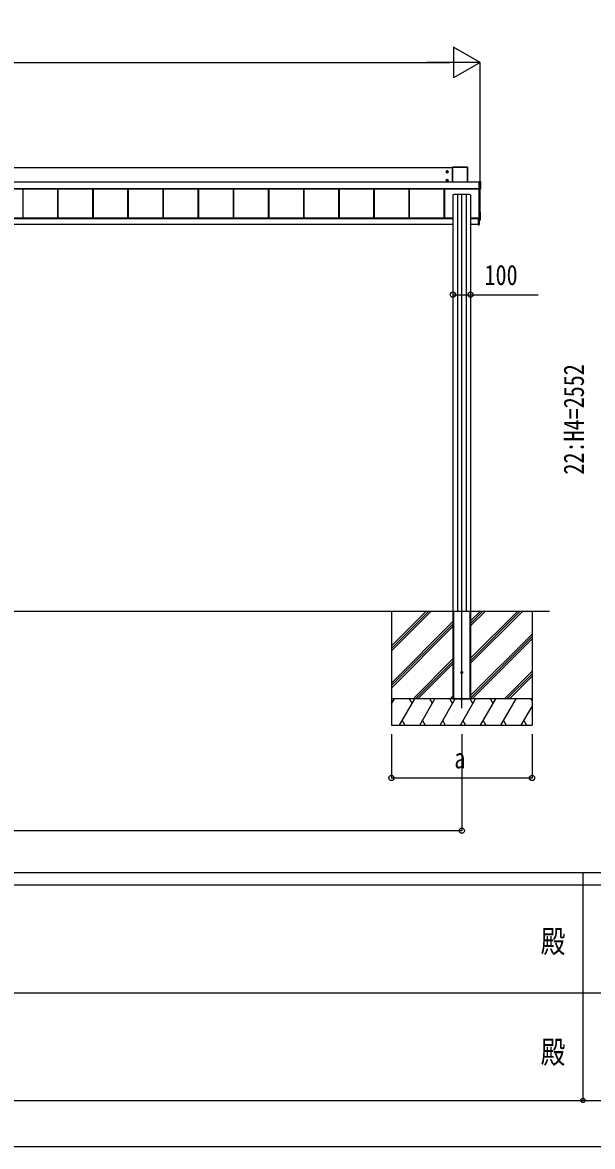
# Model space of a CAD drawing. Units: millimetres, scale not verified. Extents: x -14718 to 14718, y -10395 to 10395.
# Drawn here: x -3208 to 37, y -10395 to -3998 of the extents above; entities that cross this region are included whole.
import ezdxf
from ezdxf.enums import TextEntityAlignment as Align

# ---------------------------------------------------------------- set-up
doc = ezdxf.new("R2010")
doc.units = ezdxf.units.MM
doc.header["$LTSCALE"] = 50
doc.header["$PDMODE"] = 32
doc.header["$PDSIZE"] = 25
for name, color, linetype in [('0-3_YKK_12', 2, 'Continuous'), ('0-4_YKK_A1', 4, 'Continuous'), ('0-5_YKK_D', 6, 'Continuous'), ('0-6_YKK_ZWAK', 7, 'Continuous')]:
    doc.layers.add(name, color=color, linetype=linetype)
doc.styles.add('ＭＳ ゴシック', font='')
doc.styles.get('ＭＳ ゴシック').set_extended_font_data('MS Gothic')

msp = doc.modelspace()

# ---------------------------------------------------------------- linework, layer by layer
at = {"layer": '0-3_YKK_12'}
msp.add_line((-707.43, -7900), (-707.43, -4974.3), dxfattribs=at)
at = {"layer": '0-4_YKK_A1'}
for p, q in [((-760.43, -4826.37), (-6454.43, -4826.37)), ((-797.68, -4848.11), (-783.18, -4848.11)), ((-792.71, -4847.35), (-793.43, -4847.35)), ((-790.43, -4855.36), (-790.43, -4840.86)), ((-788.15, -4848.87), (-787.43, -4848.87)), ((-760.43, -4822.65), (-760.43, -4904.81)), ((-760.09, -4822.79), (-760.43, -4822.65)), ((-760.09, -4904.81), (-760.09, -4822.79)), ((-674.93, -4822.15), (-759.93, -4822.15)), ((-759.93, -4822.15), (-759.59, -4822.29)), ((-759.59, -4822.29), (-759.59, -4822.78)), ((-759.59, -4822.29), (-675.27, -4822.29)), ((-759.59, -4822.78), (-759.59, -4904.81)), ((-675.27, -4822.78), (-759.59, -4822.78)), ((-675.27, -4822.29), (-674.93, -4822.15)), ((-675.27, -4822.29), (-675.27, -4822.78)), ((-675.27, -4904.81), (-675.27, -4822.78)), ((-674.43, -4822.65), (-674.77, -4822.79)), ((-674.77, -4822.79), (-674.77, -4904.81)), ((-674.43, -4904.81), (-674.43, -4822.65)), ((-6499.93, -4904.81), (-608.93, -4904.81)), ((-6499.93, -4905.29), (-608.93, -4905.29)), ((-797.68, -4898.08), (-783.18, -4898.08)), ((-792.71, -4897.32), (-793.43, -4897.32)), ((-790.43, -4905.33), (-790.43, -4890.83)), ((-788.15, -4898.84), (-787.43, -4898.84)), ((-607.73, -4903.58), (-608.93, -4903.58)), ((-608.93, -4903.73), (-608.93, -4903.58)), ((-608.93, -4903.58), (-608.93, -4903.58)), ((-607.73, -4903.58), (-608.93, -4903.58)), ((-608.93, -4904.21), (-608.93, -4903.73)), ((-601.89, -4904.21), (-608.93, -4904.21)), ((-607.73, -4903.58), (-607.73, -4903.58)), ((-607.13, -4903.57), (-607.18, -4903.57)), ((-607.13, -4903.53), (-601.43, -4903.53)), ((-607.13, -4903.53), (-607.13, -4903.57)), ((-601.89, -4903.73), (-601.43, -4903.53)), ((-601.89, -4945.27), (-601.89, -4904.21)), ((-600.93, -4904.03), (-601.39, -4904.23)), ((-601.39, -4904.23), (-601.39, -4945.29)), ((-600.93, -4904.03), (-600.93, -4946.01)), ((-6499.93, -4944.26), (-608.93, -4944.26)), ((-6499.93, -4944.78), (-608.93, -4944.78)), ((-608.93, -4944.92), (-6499.93, -4944.92)), ((-3206.33, -4944.92), (-3206.33, -5111.15)), ((-3205.93, -4944.92), (-3205.93, -5111.15)), ((-3008.93, -4944.92), (-3008.93, -5111.15)), ((-3006.33, -4944.92), (-3006.33, -5111.15)), ((-3005.93, -4944.92), (-3005.93, -5111.15)), ((-2808.93, -4944.92), (-2808.93, -5111.15)), ((-2806.33, -4944.92), (-2806.33, -5111.15)), ((-2805.93, -4944.92), (-2805.93, -5111.15)), ((-2608.93, -4944.92), (-2608.93, -5111.15)), ((-2606.33, -4944.92), (-2606.33, -5111.15)), ((-2605.93, -4944.92), (-2605.93, -5111.15)), ((-2408.93, -4944.92), (-2408.93, -5111.15)), ((-2406.33, -4944.92), (-2406.33, -5111.15)), ((-2405.93, -4944.92), (-2405.93, -5111.15)), ((-2208.93, -4944.92), (-2208.93, -5111.15)), ((-2206.33, -4944.92), (-2206.33, -5111.15)), ((-2205.93, -4944.92), (-2205.93, -5111.15)), ((-2008.93, -4944.92), (-2008.93, -5111.15)), ((-2006.33, -4944.92), (-2006.33, -5111.15)), ((-2005.93, -4944.92), (-2005.93, -5111.15)), ((-1808.93, -4944.92), (-1808.93, -5111.15)), ((-1806.33, -4944.92), (-1806.33, -5111.15)), ((-1805.93, -4944.92), (-1805.93, -5111.15)), ((-1608.93, -4944.92), (-1608.93, -5111.15)), ((-1606.33, -4944.92), (-1606.33, -5111.15)), ((-1605.93, -4944.92), (-1605.93, -5111.15)), ((-1408.93, -4944.92), (-1408.93, -5111.15)), ((-1406.33, -4944.92), (-1406.33, -5111.15)), ((-1405.93, -4944.92), (-1405.93, -5111.15)), ((-1208.93, -4944.92), (-1208.93, -5111.15)), ((-1206.33, -4944.92), (-1206.33, -5111.15)), ((-1205.93, -4944.92), (-1205.93, -5111.15)), ((-1008.93, -4944.92), (-1008.93, -5111.15)), ((-1006.33, -4944.92), (-1006.33, -5111.15)), ((-1005.93, -4944.92), (-1005.93, -5111.15)), ((-808.93, -4944.92), (-808.93, -5111.15)), ((-806.33, -4944.92), (-806.33, -5111.15)), ((-805.93, -4944.92), (-805.93, -5111.15)), ((-757.43, -4978.86), (-757.43, -7343.5)), ((-732.24, -4977.12), (-732.24, -7347.5)), ((-682.62, -4977.12), (-682.62, -7347.5)), ((-657.43, -4978.86), (-657.43, -7343.5)), ((-608.93, -4945.27), (-601.89, -4945.27)), ((-608.93, -4945.78), (-608.93, -4946.33)), ((-601.89, -4945.78), (-608.93, -4945.78)), ((-608.93, -4946.33), (-607.73, -4946.33)), ((-608.93, -4946.33), (-608.93, -4946.33)), ((-608.93, -4946.33), (-607.73, -4946.33)), ((-607.73, -4946.33), (-607.73, -4946.33)), ((-607.43, -5118.98), (-607.43, -4946.34)), ((-607.13, -4946.39), (-607.13, -4946.51)), ((-601.43, -4946.51), (-607.13, -4946.51)), ((-602.43, -5118.93), (-602.43, -4946.51)), ((-601.89, -4945.27), (-601.89, -4945.78)), ((-601.43, -4946.51), (-601.89, -4945.78)), ((-601.39, -4945.29), (-600.93, -4946.01)), ((-757.43, -5111.15), (-6397.43, -5111.15)), ((-757.43, -5113.15), (-6397.43, -5113.15)), ((-757.43, -5116.02), (-6393.43, -5116.02)), ((-610.43, -5111.15), (-657.43, -5111.15)), ((-614.43, -5113.15), (-657.43, -5113.15)), ((-614.43, -5116.02), (-657.43, -5116.02)), ((-609.43, -5111.5), (-614.43, -5111.49)), ((-614.43, -5115.78), (-614.43, -5111.49)), ((-614.43, -5115.78), (-614.43, -5115.98)), ((-608.71, -5115.79), (-614.43, -5115.78)), ((-614.43, -5116.28), (-608.23, -5116.29)), ((-610.93, -5110.76), (-607.73, -5110.76)), ((-610.93, -5111.15), (-610.93, -5110.76)), ((-610.43, -5111.15), (-610.43, -5111.44)), ((-610.43, -5111.44), (-610.43, -5111.49)), ((-609.43, -5111.5), (-609.43, -5110.76)), ((-608.71, -5113.21), (-608.71, -5115.79)), ((-608.71, -5113.21), (-608.43, -5113.21)), ((-608.71, -5115.79), (-608.43, -5115.79)), ((-608.23, -5115.99), (-608.23, -5113.01)), ((-608.23, -5115.99), (-608.23, -5115.99)), ((-608.21, -5110.76), (-608.21, -5112.71)), ((-608.21, -5112.71), (-607.93, -5112.71)), ((-608.21, -5116.29), (-607.93, -5116.29)), ((-607.93, -5112.71), (-607.93, -5110.76)), ((-607.93, -5116.29), (-607.93, -5112.71)), ((-607.93, -5149.38), (-607.93, -5116.29)), ((-601.9, -5078.41), (-602.43, -5078.38)), ((-601.43, -5119.97), (-601.43, -5078.91)), ((-758.28, -5147.5), (-6393.43, -5147.5)), ((-758.43, -5149.68), (-758.3, -5147.5)), ((-758.28, -5147.5), (-757.8, -5147.5)), ((-757.8, -5147.5), (-757.93, -5149.68)), ((-757.43, -5147.5), (-757.8, -5147.5)), ((-657.06, -5147.5), (-657.43, -5147.5)), ((-657.43, -5149.68), (-656.93, -5149.68)), ((-656.93, -5150), (-657.43, -5150)), ((-657.06, -5147.5), (-656.58, -5147.5)), ((-656.93, -5149.68), (-657.06, -5147.5)), ((-656.93, -5150), (-656.93, -5149.68)), ((-656.73, -5150), (-656.93, -5150)), ((-614.43, -5147.5), (-656.58, -5147.5)), ((-656.56, -5147.5), (-656.43, -5149.68)), ((-614.43, -5150.06), (-608.21, -5149.68)), ((-614.43, -5149.76), (-614.43, -5150.06)), ((-607.93, -5149.38), (-608.21, -5149.38)), ((-602.43, -5119.5), (-607.93, -5119.83)), ((-607.93, -5121.09), (-601.9, -5120.71)), ((-607.93, -5121.09), (-601.9, -5120.71)), ((-601.9, -5120.46), (-607.61, -5120.81)), ((-607.61, -5120.81), (-607.61, -5120.86)), ((-602.93, -5119.48), (-606.93, -5119.48)), ((-602.43, -5119.5), (-602.43, -5118.93)), ((-601.9, -5120.71), (-601.9, -5120.46)), ((-601.9, -5120.71), (-601.9, -5120.71)), ((-601.43, -5119.97), (-601.43, -5120.21)), ((-12257.43, -7347.5), (-207.43, -7347.5)), ((-1107.43, -7347.5), (-1107.43, -7997.5)), ((-1107.43, -7574.13), (-880.8, -7347.5)), ((-1107.43, -7545.85), (-909.08, -7347.5)), ((-1107.43, -7559.99), (-895, -7347.56)), ((-757.43, -7343.5), (-757.43, -7847.5)), ((-757.43, -7347.5), (-757.13, -7347.5)), ((-757.43, -7347.5), (-757.43, -7847.5)), ((-757.13, -7347.5), (-657.73, -7347.5)), ((-754.93, -7347.5), (-754.93, -7847.5)), ((-753.43, -7347.5), (-753.43, -7847.5)), ((-661.43, -7347.5), (-661.43, -7847.5)), ((-659.93, -7347.5), (-659.93, -7847.5)), ((-657.43, -7343.5), (-657.43, -7847.5)), ((-657.43, -7347.5), (-657.43, -7847.5)), ((-657.43, -7432.5), (-572.43, -7347.5)), ((-657.43, -7418.36), (-586.57, -7347.5)), ((-657.43, -7404.21), (-600.72, -7347.5)), ((-657.43, -7644.63), (-360.34, -7347.54)), ((-657.43, -7630.49), (-374.48, -7347.54)), ((-657.43, -7616.35), (-388.62, -7347.54)), ((-307.43, -7347.5), (-307.43, -7997.5)), ((-1107.43, -7757.98), (-757.43, -7407.98)), ((-1107.43, -7772.12), (-757.43, -7422.12)), ((-1107.43, -7786.26), (-757.43, -7436.26)), ((-657.43, -7828.48), (-307.43, -7478.48)), ((-657.43, -7842.62), (-307.43, -7492.62)), ((-648.17, -7847.5), (-307.43, -7506.76)), ((-984.82, -7847.5), (-757.43, -7620.11)), ((-970.68, -7847.5), (-757.43, -7634.25)), ((-956.54, -7847.5), (-757.43, -7648.4)), ((-464.32, -7847.5), (-307.43, -7690.61)), ((-450.18, -7847.5), (-307.43, -7704.75)), ((-436.04, -7847.5), (-307.43, -7718.89)), ((-307.43, -7847.5), (-1107.43, -7847.5)), ((-1107.43, -7876.44), (-1090.72, -7847.5)), ((-307.43, -7847.5), (-1107.43, -7847.5)), ((-1061.85, -7997.5), (-975.25, -7847.5)), ((-990.25, -7873.48), (-1005.25, -7847.5)), ((-946.38, -7997.5), (-859.78, -7847.5)), ((-874.78, -7873.48), (-889.78, -7847.5)), ((-830.91, -7997.5), (-744.31, -7847.5)), ((-759.31, -7873.48), (-774.31, -7847.5)), ((-772.69, -7847.5), (-757.43, -7832.24)), ((-757.43, -7847.5), (-657.43, -7847.5)), ((-715.44, -7997.5), (-628.84, -7847.5)), ((-643.84, -7873.48), (-658.84, -7847.5)), ((-599.97, -7997.5), (-513.37, -7847.5)), ((-528.37, -7873.48), (-543.37, -7847.5)), ((-484.5, -7997.5), (-397.9, -7847.5)), ((-307.43, -7856.16), (-312.43, -7847.5)), ((-1105.72, -7873.48), (-1107.43, -7870.52)), ((-369.03, -7997.5), (-307.43, -7890.8)), ((-1046.86, -7971.52), (-1031.86, -7997.5)), ((-931.39, -7971.52), (-916.39, -7997.5)), ((-815.92, -7971.52), (-800.92, -7997.5)), ((-700.44, -7971.52), (-685.44, -7997.5)), ((-584.98, -7971.52), (-569.98, -7997.5)), ((-469.5, -7971.52), (-454.51, -7997.5)), ((-354.03, -7971.52), (-339.04, -7997.5)), ((-1107.43, -7997.5), (-307.43, -7997.5))]:
    msp.add_line(p, q, dxfattribs=at)
for points in [[(-790.43, -4842.34), (-795.43, -4845.22), (-795.43, -4851), (-790.43, -4853.88), (-785.43, -4851), (-785.43, -4845.22)], [(-790.43, -4892.31), (-795.43, -4895.19), (-795.43, -4900.97), (-790.43, -4903.85), (-785.43, -4900.97), (-785.43, -4895.19)]]:
    msp.add_lwpolyline(points, close=True, dxfattribs=at)
for points in [[(-793.43, -4847.35), (-793.43, -4848.87), (-792.71, -4848.87)], [(-789.67, -4845.83), (-789.67, -4845.11), (-791.19, -4845.11), (-791.19, -4845.83)], [(-791.19, -4850.39), (-791.19, -4851.11), (-789.67, -4851.11), (-789.67, -4850.39)], [(-787.43, -4848.87), (-787.43, -4847.35), (-788.15, -4847.35)], [(-793.43, -4897.32), (-793.43, -4898.84), (-792.71, -4898.84)], [(-789.67, -4895.8), (-789.67, -4895.08), (-791.19, -4895.08), (-791.19, -4895.8)], [(-791.19, -4900.36), (-791.19, -4901.08), (-789.67, -4901.08), (-789.67, -4900.36)], [(-787.43, -4898.84), (-787.43, -4897.32), (-788.15, -4897.32)], [(-608.93, -4903.73), (-601.89, -4903.73), (-601.89, -4904.21)], [(-608.93, -4945.78), (-608.93, -4945.27), (-608.93, -4904.21)], [(-608.25, -5115.99), (-614.43, -5115.98), (-614.43, -5116.28), (-614.43, -5149.76)], [(-608.21, -5116.29), (-608.21, -5149.38), (-614.43, -5149.76)], [(-608.43, -5115.81), (-608.43, -5115.79), (-608.43, -5113.21)], [(-608.23, -5115.99), (-608.23, -5115.99), (-608.24, -5115.99)], [(-757.43, -5150), (-757.93, -5150), (-758.13, -5150)], [(-757.93, -5150), (-757.93, -5149.68), (-757.43, -5149.68)], [(-757.13, -7347.5), (-657.73, -7347.5), (-657.43, -7347.5)]]:
    msp.add_lwpolyline(points, dxfattribs=at)
for centre, radius in [((-790.43, -4848.11), 6.25), ((-790.43, -4848.11), 5), ((-790.43, -4898.08), 6.25), ((-790.43, -4898.08), 5), ((-707.43, -7697.5), 5)]:
    msp.add_circle(centre, radius, dxfattribs=at)
for centre, radius, start, end in [((-790.43, -4848.11), 5.58, 153.74848, 206.25152), ((-790.43, -4848.11), 5.58, 93.74848, 146.25152), ((-790.43, -4848.11), 5.58, 213.74848, 266.25152), ((-792.71, -4845.83), 1.52, 270, 0), ((-792.71, -4850.39), 1.52, 0, 90), ((-790.43, -4848.11), 5.58, 33.74848, 86.25152), ((-790.43, -4848.11), 5.58, 273.74848, 326.25152), ((-788.15, -4845.83), 1.52, 180, 270), ((-788.15, -4850.39), 1.52, 90, 180), ((-790.43, -4848.11), 5.58, 333.74848, 26.25152), ((-759.59, -4822.79), 0.5, 90.15046, 179.81463), ((-759.71, -4826.89), 4.12, 88.40447, 95.35624), ((-675.27, -4822.79), 0.5, 0.18537, 89.84954), ((-675.15, -4826.89), 4.12, 84.64376, 91.59553), ((-790.43, -4898.08), 5.58, 153.74848, 206.25152), ((-790.43, -4898.08), 5.58, 93.74848, 146.25152), ((-790.43, -4898.08), 5.58, 213.74848, 266.25152), ((-792.71, -4895.8), 1.52, 270, 0), ((-792.71, -4900.36), 1.52, 0, 90), ((-790.43, -4898.08), 5.58, 33.74848, 86.25152), ((-790.43, -4898.08), 5.58, 273.74848, 326.25152), ((-788.15, -4895.8), 1.52, 180, 270), ((-788.15, -4900.36), 1.52, 90, 180), ((-790.43, -4898.08), 5.58, 333.74848, 26.25152), ((-607.29, -4902.17), 1.41, 271.33232, 274.49739), ((-601.89, -4904.23), 0.5, 0.18537, 89.84954), ((-601.78, -4908.33), 4.12, 84.64376, 91.59553), ((-607.64, -4948.95), 2.62, 81.42612, 92.09097), ((-607.13, -4946.09), 0.301, 243.24083, 270.00691), ((-601.78, -4949.39), 4.12, 84.64376, 91.59553), ((-601.89, -4945.28), 0.502, 270.31408, 359.651), ((-608.64, -5117.78), 1.98, 83.79926, 91.95127), ((-608.25, -5116.29), 0.3, 87.77338, 89.77816), ((-608.25, -5116.14), 0.141, 85.77463, 89.9759), ((-609.48, -5116.22), 1.25, 356.45735, 10.27369), ((-609.44, -5116.17), 1.21, 354.17006, 8.37745), ((-609.56, -5112.78), 1.35, 350.09675, 2.91202), ((-608.23, -5112.71), 0.3, 269.98255, 359.98254), ((-608.23, -5116.29), 0.3, 0, 89.87763), ((-609.43, -5116.22), 1.22, 356.27163, 10.47203), ((-607.73, -5110.46), 0.3, 269.98255, 359.98252), ((-601.93, -5078.91), 0.5, 0.01604, 86.51881), ((-758.13, -5149.7), 0.3, 176.5, 270), ((-656.73, -5149.7), 0.3, 270, 3.5), ((-608.23, -5149.38), 0.3, 273.5, 0), ((-609.44, -5149.53), 1.24, 353.06854, 6.93146), ((-607.63, -5120.51), 0.3, 180.0189, 273.51595), ((-607.63, -5120.56), 0.3, 180.0189, 273.51595), ((-606.93, -5118.98), 0.5, 180.01746, 270.01745), ((-602.93, -5118.98), 0.5, 269.98255, 359.98254), ((-601.93, -5119.97), 0.5, 273.48119, 359.98396), ((-601.93, -5120.21), 0.5, 273.6197, 0), ((-601.93, -5120.21), 0.5, 273.48119, 359.98396)]:
    msp.add_arc(centre, radius, start, end, dxfattribs=at)
for centre, major_axis, ratio, start_param, end_param in [((-759.93, -4822.65), (0.382, -0.325), 0.996231, 2.2770247, 3.8440941), ((-674.93, -4822.65), (0.382, 0.325), 0.996231, 5.5806839, 7.1477533), ((-607.73, -4903.57), (0.6, 0), 0.026226, 4.712389, 5.6461648), ((-607.13, -4903.83), (0, 0.3), 0.998743, 6.2831853, 6.8214342), ((-607.73, -4903.57), (0.6, 0), 0.026226, 5.6461648, 6.2831853), ((-601.43, -4904.03), (0.382, 0.325), 0.996231, 5.5806839, 7.1477533), ((-707.43, -4978.86), (50, 0), 0.04, 6.2831853, 9.424778), ((-607.73, -4946.39), (0.6, 0), 0.096025, 6.2831853, 7.8539816), ((-607.13, -4946.21), (0, 0.3), 0.998743, 2.0534275, 3.1415927), ((-601.43, -4946.01), (0.382, -0.325), 0.996231, 5.4186173, 6.9856867), ((-608.21, -5113.21), (-0.301, 0.4), 0.997782, 5.6362522, 7.2070486), ((-608.73, -5115.79), (-0.001, 0.2), 0.09157, 4.6769241, 4.7117655), ((-608.23, -5115.79), (0.482, 0.007), 0.414889, 3.1353871, 4.6694768), ((-608.23, -5113.21), (-0.108, 0.169), 0.994155, 5.7105836, 7.28138), ((-608.23, -5115.79), (0.145, 0.15), 0.921201, 2.3804184, 3.9145081), ((-608.21, -5115.79), (-0.301, 0.4), 0.997782, 2.4579529, 2.4946596), ((-757.93, -5149.7), (0.5, -0.018), 0.036539, 1.5736281, 3.1406975), ((-656.93, -5149.7), (0.5, 0.018), 0.036539, 0.0008951, 1.5679645), ((-608.21, -5120.89), (0.6, 0.037), 0.034769, 5.198958, 6.2810574)]:
    msp.add_ellipse(centre, major_axis=major_axis, ratio=ratio, start_param=start_param, end_param=end_param, dxfattribs=at)
at = {"layer": '0-5_YKK_D'}
for p, q in [((-602.43, -4226.37), (-753.99, -4138.87)), ((-753.99, -4138.87), (-753.99, -4313.87)), ((-12237.43, -4226.37), (-777.43, -4226.37)), ((-602.43, -4226.37), (-905.54, -4226.37)), ((-602.43, -4226.37), (-753.99, -4313.87)), ((-602.43, -4945.51), (-602.43, -4225.37)), ((-1107.43, -8047.5), (-1107.43, -8298.5)), ((-707.43, -8047.5), (-707.43, -8598.5)), ((-307.43, -8047.5), (-307.43, -8298.5)), ((-1107.43, -8297.5), (-307.43, -8297.5)), ((-6507.43, -8597.5), (-707.43, -8597.5))]:
    msp.add_line(p, q, dxfattribs=at)
msp.add_lwpolyline([(-757.43, -5547.5), (-657.43, -5547.5), (-272.33, -5547.5)], dxfattribs=at)
for centre in [(-757.43, -5547.5), (-657.43, -5547.5), (-1107.43, -8297.5), (-307.43, -8297.5), (-707.43, -8597.5)]:
    msp.add_circle(centre, 14.88, dxfattribs=at)
at = {"layer": '0-6_YKK_ZWAK'}
for p, q in [((13632.57, -8837.5), (-13667.43, -8837.5)), ((-17.43, -8837.5), (-17.43, -10132.5)), ((-17.43, -8907.5), (-4567.43, -8907.5)), ((4532.57, -8907.5), (-17.43, -8907.5)), ((-4541.18, -9520), (-17.43, -9520)), ((-17.43, -9520), (4532.57, -9520)), ((-4567.43, -10132.5), (-17.43, -10132.5)), ((-17.43, -10132.5), (4532.57, -10132.5))]:
    msp.add_line(p, q, dxfattribs=at)
msp.add_lwpolyline([(-14717.5, -10395), (14717.5, -10395), (14717.5, 10395), (-14717.5, 10395)], close=True, dxfattribs=at)
msp.add_point((-17.43, -10132.5), dxfattribs=at)

# ---------------------------------------------------------------- texts
at = {"layer": '0-5_YKK_D', "style": 'ＭＳ ゴシック', "width": 0.8}
for s, p in [('100', (-577.93, -5527.5)), ('a', (-749.43, -8277.5))]:
    msp.add_text(s, height=115.5, dxfattribs=at).set_placement(p, align=Align.BOTTOM_LEFT)
msp.add_text('22:H4=2552', height=115.5, rotation=90, dxfattribs=at).set_placement((22.57, -6571.3), align=Align.BOTTOM_LEFT)
at = {"layer": '0-6_YKK_ZWAK', "style": 'ＭＳ ゴシック', "width": 0.8}
for p in [(-257.83, -9330.42), (-257.83, -9960.42)]:
    msp.add_text('殿', height=128.3, dxfattribs=at).set_placement(p, align=Align.BOTTOM_LEFT)

doc.saveas('drawing.dxf')
